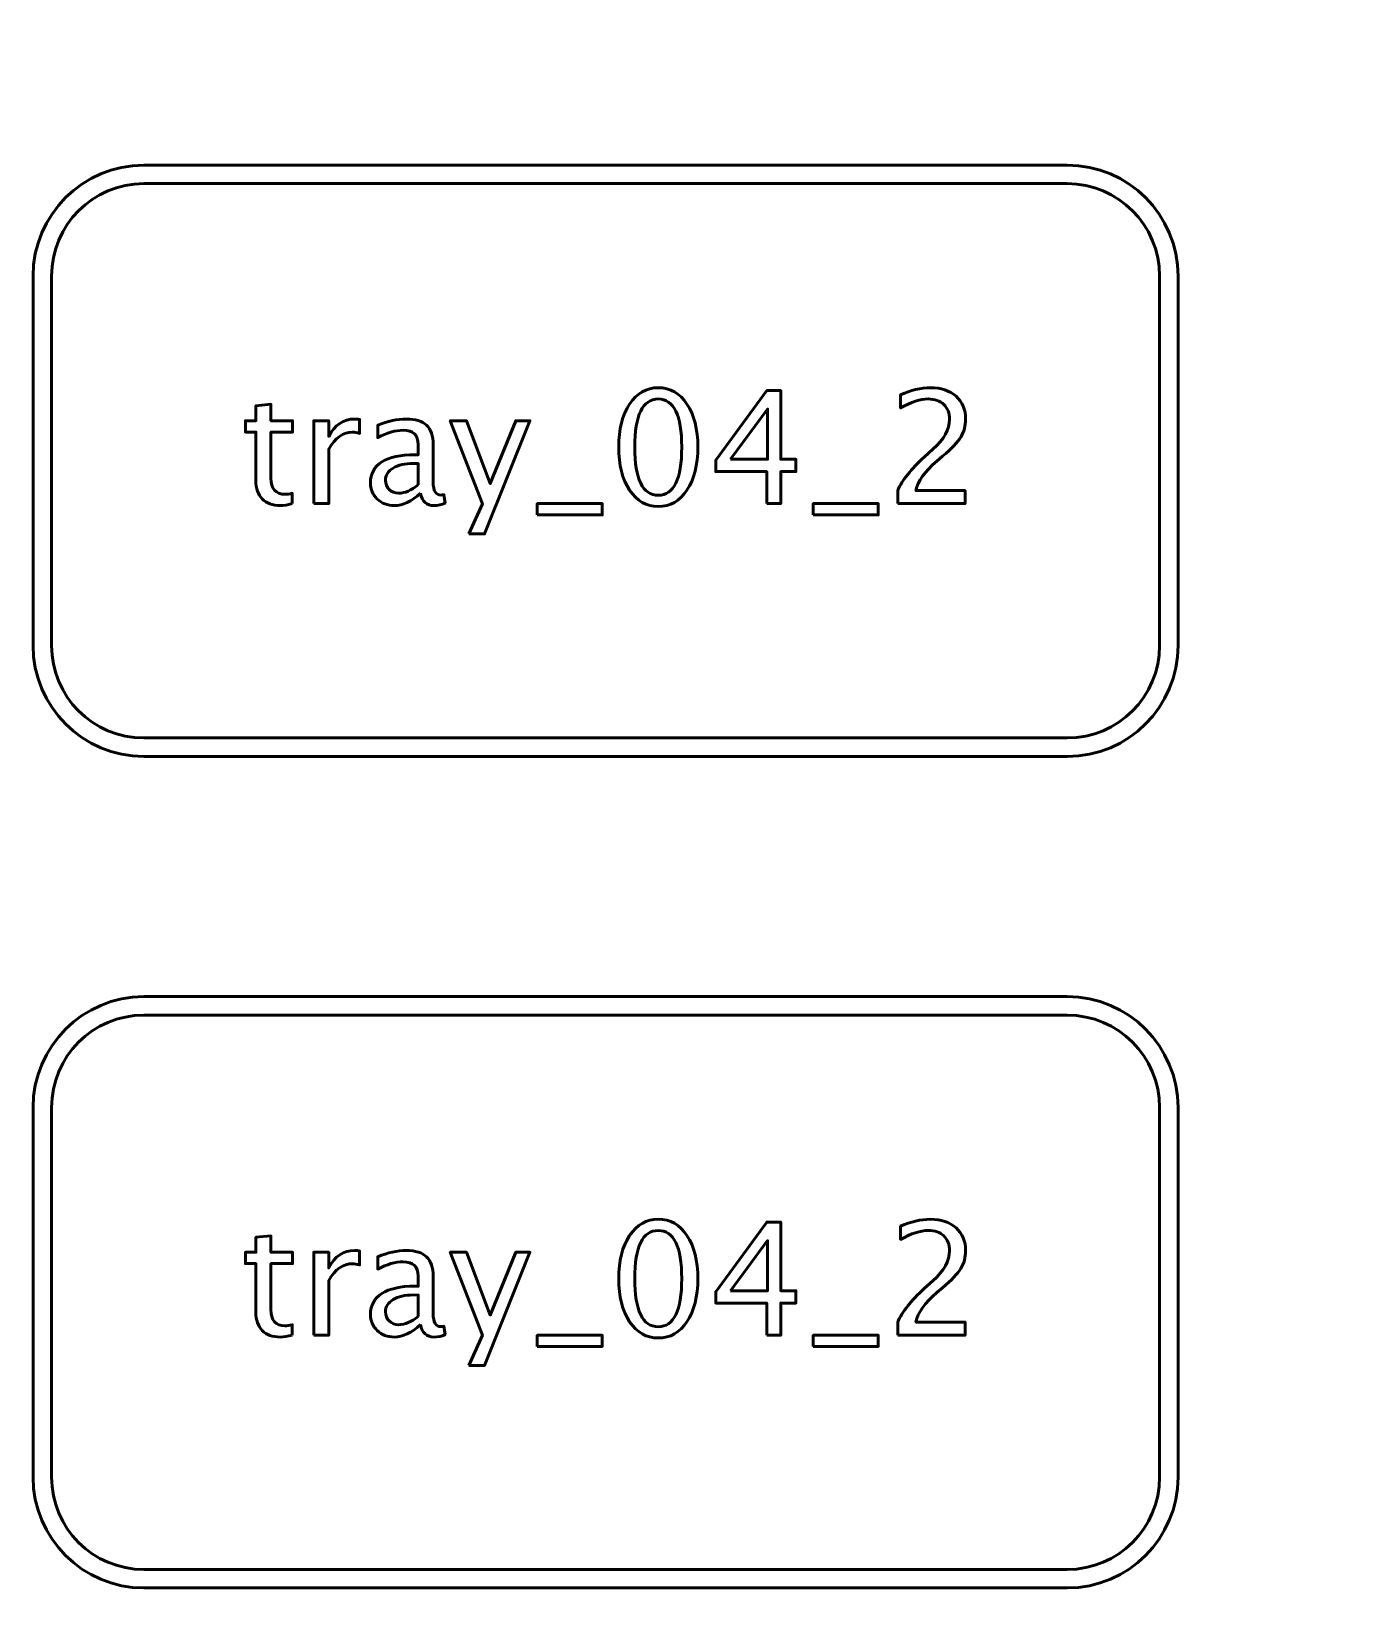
# Model space of a CAD drawing. Header units: centimetres. Extents: x -10.4 to 10.4, y -14.9 to 14.9.
# Drawn here: x -6.86 to 0.3, y 0.16 to 8.7 of the extents above; entities that cross this region are included whole.
import ezdxf

# ---------------------------------------------------------------- set-up
doc = ezdxf.new("R2010")
doc.units = ezdxf.units.CM
doc.header["$MEASUREMENT"] = 0
doc.layers.add('Layer 1', color=7, linetype='Continuous')

msp = doc.modelspace()

# ---------------------------------------------------------------- linework, layer by layer
at = {"layer": 'Layer 1', "lineweight": 53}
for points in [[(-10.45, -14.45), (-10.45, -14.45), (-10.45, 14.45), (-10.45, 14.45), (-10.45, 14.45), (-10.45, 14.72614), (-10.22614, 14.95), (-9.95, 14.95), (-9.95, 14.95), (-9.95, 14.95), (9.95, 14.95), (9.95, 14.95), (9.95, 14.95), (10.22614, 14.95), (10.45, 14.72614), (10.45, 14.45), (10.45, 14.45), (10.45, 14.45), (10.45, -14.45), (10.45, -14.45), (10.45, -14.45), (10.45, -14.72614), (10.22614, -14.95), (9.95, -14.95), (9.95, -14.95), (9.95, -14.95), (-9.95, -14.95), (-9.95, -14.95), (-9.95, -14.95), (-10.22614, -14.95), (-10.45, -14.72614), (-10.45, -14.45)], [(-6.85, 5.375), (-6.85, 5.375), (-6.85, 7.375), (-6.85, 7.375), (-6.85, 7.375), (-6.85, 7.70637), (-6.58137, 7.975), (-6.25, 7.975), (-6.25, 7.975), (-6.25, 7.975), (-1.25, 7.975), (-1.25, 7.975), (-1.25, 7.975), (-0.91863, 7.975), (-0.65, 7.70637), (-0.65, 7.375), (-0.65, 7.375), (-0.65, 7.375), (-0.65, 5.375), (-0.65, 5.375), (-0.65, 5.375), (-0.65, 5.04363), (-0.91863, 4.775), (-1.25, 4.775), (-1.25, 4.775), (-1.25, 4.775), (-6.25, 4.775), (-6.25, 4.775), (-6.25, 4.775), (-6.58137, 4.775), (-6.85, 5.04363), (-6.85, 5.375)], [(-6.85, 0.875), (-6.85, 0.875), (-6.85, 2.875), (-6.85, 2.875), (-6.85, 2.875), (-6.85, 3.20637), (-6.58137, 3.475), (-6.25, 3.475), (-6.25, 3.475), (-6.25, 3.475), (-1.25, 3.475), (-1.25, 3.475), (-1.25, 3.475), (-0.91863, 3.475), (-0.65, 3.20637), (-0.65, 2.875), (-0.65, 2.875), (-0.65, 2.875), (-0.65, 0.875), (-0.65, 0.875), (-0.65, 0.875), (-0.65, 0.54363), (-0.91863, 0.275), (-1.25, 0.275), (-1.25, 0.275), (-1.25, 0.275), (-6.25, 0.275), (-6.25, 0.275), (-6.25, 0.275), (-6.58137, 0.275), (-6.85, 0.54363), (-6.85, 0.875)]]:
    msp.add_open_spline(points, degree=3, knots=[0, 0, 0, 0, 0.1111111, 0.1111111, 0.1111111, 0.1111111, 0.2222222, 0.2222222, 0.2222222, 0.2222222, 0.3333333, 0.3333333, 0.3333333, 0.3333333, 0.4444444, 0.4444444, 0.4444444, 0.4444444, 0.5555556, 0.5555556, 0.5555556, 0.5555556, 0.6666667, 0.6666667, 0.6666667, 0.6666667, 0.7777778, 0.7777778, 0.7777778, 0.7777778, 1, 1, 1, 1], dxfattribs=at)
at = {"layer": 'Layer 1', "color": 4, "lineweight": 53}
for points, knots in [([(-6.75, 5.375), (-6.75, 5.375), (-6.75, 7.375), (-6.75, 7.375), (-6.75, 7.375), (-6.75, 7.65114), (-6.52614, 7.875), (-6.25, 7.875), (-6.25, 7.875), (-6.25, 7.875), (-1.25, 7.875), (-1.25, 7.875), (-1.25, 7.875), (-0.97386, 7.875), (-0.75, 7.65114), (-0.75, 7.375), (-0.75, 7.375), (-0.75, 7.375), (-0.75, 5.375), (-0.75, 5.375), (-0.75, 5.375), (-0.75, 5.09886), (-0.97386, 4.875), (-1.25, 4.875), (-1.25, 4.875), (-1.25, 4.875), (-6.25, 4.875), (-6.25, 4.875), (-6.25, 4.875), (-6.52614, 4.875), (-6.75, 5.09886), (-6.75, 5.375)], [0, 0, 0, 0, 0.1111111, 0.1111111, 0.1111111, 0.1111111, 0.2222222, 0.2222222, 0.2222222, 0.2222222, 0.3333333, 0.3333333, 0.3333333, 0.3333333, 0.4444444, 0.4444444, 0.4444444, 0.4444444, 0.5555556, 0.5555556, 0.5555556, 0.5555556, 0.6666667, 0.6666667, 0.6666667, 0.6666667, 0.7777778, 0.7777778, 0.7777778, 0.7777778, 1, 1, 1, 1]), ([(-3.46446, 6.12777), (-3.52867, 6.12777), (-3.58046, 6.15726), (-3.61969, 6.21611), (-3.61969, 6.21611), (-3.65906, 6.27495), (-3.67867, 6.35256), (-3.67867, 6.44908), (-3.67867, 6.44908), (-3.67867, 6.5456), (-3.65906, 6.62321), (-3.61969, 6.68206), (-3.61969, 6.68206), (-3.58046, 6.7409), (-3.52867, 6.77039), (-3.46446, 6.77039), (-3.46446, 6.77039), (-3.39997, 6.77039), (-3.34819, 6.74104), (-3.30896, 6.68234), (-3.30896, 6.68234), (-3.26987, 6.62364), (-3.25025, 6.54588), (-3.25025, 6.44908), (-3.25025, 6.44908), (-3.25025, 6.35256), (-3.26987, 6.27495), (-3.30896, 6.21611), (-3.30896, 6.21611), (-3.34819, 6.15726), (-3.39997, 6.12777), (-3.46446, 6.12777)], [0, 0, 0, 0, 0.1111111, 0.1111111, 0.1111111, 0.1111111, 0.2222222, 0.2222222, 0.2222222, 0.2222222, 0.3333333, 0.3333333, 0.3333333, 0.3333333, 0.4444444, 0.4444444, 0.4444444, 0.4444444, 0.5555556, 0.5555556, 0.5555556, 0.5555556, 0.6666667, 0.6666667, 0.6666667, 0.6666667, 0.7777778, 0.7777778, 0.7777778, 0.7777778, 1, 1, 1, 1]), ([(-2.87744, 6.14301), (-2.87744, 6.14301), (-2.87744, 6.31658), (-2.87744, 6.31658), (-2.87744, 6.31658), (-2.87744, 6.31658), (-3.15345, 6.31658), (-3.15345, 6.31658), (-3.15345, 6.31658), (-3.15345, 6.31658), (-3.15345, 6.37838), (-3.15345, 6.37838), (-3.15345, 6.37838), (-3.15345, 6.37838), (-2.87744, 6.75515), (-2.87744, 6.75515), (-2.87744, 6.75515), (-2.87744, 6.75515), (-2.80124, 6.75515), (-2.80124, 6.75515), (-2.80124, 6.75515), (-2.80124, 6.75515), (-2.80124, 6.38346), (-2.80124, 6.38346), (-2.80124, 6.38346), (-2.80124, 6.38346), (-2.71911, 6.38346), (-2.71911, 6.38346), (-2.71911, 6.38346), (-2.71911, 6.38346), (-2.71911, 6.31658), (-2.71911, 6.31658), (-2.71911, 6.31658), (-2.71911, 6.31658), (-2.80124, 6.31658), (-2.80124, 6.31658), (-2.80124, 6.31658), (-2.80124, 6.31658), (-2.80124, 6.14301), (-2.80124, 6.14301), (-2.80124, 6.14301), (-2.80124, 6.14301), (-2.87744, 6.14301), (-2.87744, 6.14301)], [0, 0, 0, 0, 0.0833333, 0.0833333, 0.0833333, 0.0833333, 0.1666667, 0.1666667, 0.1666667, 0.1666667, 0.25, 0.25, 0.25, 0.25, 0.3333333, 0.3333333, 0.3333333, 0.3333333, 0.4166667, 0.4166667, 0.4166667, 0.4166667, 0.5, 0.5, 0.5, 0.5, 0.5833333, 0.5833333, 0.5833333, 0.5833333, 0.6666667, 0.6666667, 0.6666667, 0.6666667, 0.75, 0.75, 0.75, 0.75, 0.8333333, 0.8333333, 0.8333333, 0.8333333, 1, 1, 1, 1]), ([(-2.16764, 6.14301), (-2.16764, 6.14301), (-2.16764, 6.21413), (-2.16764, 6.21413), (-2.16764, 6.21413), (-2.14393, 6.26959), (-2.09609, 6.33012), (-2.02398, 6.39546), (-2.02398, 6.39546), (-2.02398, 6.39546), (-1.97742, 6.43723), (-1.97742, 6.43723), (-1.97742, 6.43723), (-1.91745, 6.4917), (-1.88739, 6.5456), (-1.88739, 6.59922), (-1.88739, 6.59922), (-1.88739, 6.63351), (-1.89769, 6.66033), (-1.91815, 6.67994), (-1.91815, 6.67994), (-1.93861, 6.69955), (-1.96698, 6.70943), (-2.00296, 6.70943), (-2.00296, 6.70943), (-2.04501, 6.70943), (-2.09482, 6.69335), (-2.1524, 6.66117), (-2.1524, 6.66117), (-2.1524, 6.66117), (-2.1524, 6.73229), (-2.1524, 6.73229), (-2.1524, 6.73229), (-2.09807, 6.75769), (-2.04402, 6.77039), (-1.99012, 6.77039), (-1.99012, 6.77039), (-1.93283, 6.77039), (-1.88682, 6.75501), (-1.85211, 6.72411), (-1.85211, 6.72411), (-1.81754, 6.6932), (-1.80018, 6.65228), (-1.80018, 6.6012), (-1.80018, 6.6012), (-1.80018, 6.56451), (-1.80893, 6.53191), (-1.82643, 6.50355), (-1.82643, 6.50355), (-1.84407, 6.47505), (-1.87666, 6.44061), (-1.9245, 6.39997), (-1.9245, 6.39997), (-1.9245, 6.39997), (-1.95597, 6.37316), (-1.95597, 6.37316), (-1.95597, 6.37316), (-2.02144, 6.31771), (-2.05926, 6.26465), (-2.06942, 6.21413), (-2.06942, 6.21413), (-2.06942, 6.21413), (-1.80272, 6.21413), (-1.80272, 6.21413), (-1.80272, 6.21413), (-1.80272, 6.21413), (-1.80272, 6.14301), (-1.80272, 6.14301), (-1.80272, 6.14301), (-1.80272, 6.14301), (-2.16764, 6.14301), (-2.16764, 6.14301)], [0, 0, 0, 0, 0.0526316, 0.0526316, 0.0526316, 0.0526316, 0.1052632, 0.1052632, 0.1052632, 0.1052632, 0.1578947, 0.1578947, 0.1578947, 0.1578947, 0.2105263, 0.2105263, 0.2105263, 0.2105263, 0.2631579, 0.2631579, 0.2631579, 0.2631579, 0.3157895, 0.3157895, 0.3157895, 0.3157895, 0.3684211, 0.3684211, 0.3684211, 0.3684211, 0.4210526, 0.4210526, 0.4210526, 0.4210526, 0.4736842, 0.4736842, 0.4736842, 0.4736842, 0.5263158, 0.5263158, 0.5263158, 0.5263158, 0.5789474, 0.5789474, 0.5789474, 0.5789474, 0.6315789, 0.6315789, 0.6315789, 0.6315789, 0.6842105, 0.6842105, 0.6842105, 0.6842105, 0.7368421, 0.7368421, 0.7368421, 0.7368421, 0.7894737, 0.7894737, 0.7894737, 0.7894737, 0.8421053, 0.8421053, 0.8421053, 0.8421053, 0.8947368, 0.8947368, 0.8947368, 0.8947368, 1, 1, 1, 1]), ([(-5.44638, 6.14315), (-5.4715, 6.13624), (-5.49337, 6.13285), (-5.51185, 6.13285), (-5.51185, 6.13285), (-5.55334, 6.13285), (-5.58566, 6.1447), (-5.6088, 6.16841), (-5.6088, 6.16841), (-5.63208, 6.19212), (-5.64365, 6.225), (-5.64365, 6.26719), (-5.64365, 6.26719), (-5.64365, 6.26719), (-5.64365, 6.53078), (-5.64365, 6.53078), (-5.64365, 6.53078), (-5.64365, 6.53078), (-5.69982, 6.53078), (-5.69982, 6.53078), (-5.69982, 6.53078), (-5.69982, 6.53078), (-5.69982, 6.59175), (-5.69982, 6.59175), (-5.69982, 6.59175), (-5.69982, 6.59175), (-5.64365, 6.59175), (-5.64365, 6.59175), (-5.64365, 6.59175), (-5.64365, 6.59175), (-5.64365, 6.67288), (-5.64365, 6.67288), (-5.64365, 6.67288), (-5.64365, 6.67288), (-5.56237, 6.68065), (-5.56237, 6.68065), (-5.56237, 6.68065), (-5.56237, 6.68065), (-5.56237, 6.59175), (-5.56237, 6.59175), (-5.56237, 6.59175), (-5.56237, 6.59175), (-5.44469, 6.59175), (-5.44469, 6.59175), (-5.44469, 6.59175), (-5.44469, 6.59175), (-5.44469, 6.53078), (-5.44469, 6.53078), (-5.44469, 6.53078), (-5.44469, 6.53078), (-5.56237, 6.53078), (-5.56237, 6.53078), (-5.56237, 6.53078), (-5.56237, 6.53078), (-5.56237, 6.28186), (-5.56237, 6.28186), (-5.56237, 6.28186), (-5.56237, 6.22316), (-5.53683, 6.19381), (-5.48589, 6.19381), (-5.48589, 6.19381), (-5.47502, 6.19381), (-5.4619, 6.19564), (-5.44638, 6.19917), (-5.44638, 6.19917), (-5.44638, 6.19917), (-5.44638, 6.14315), (-5.44638, 6.14315)], [0, 0, 0, 0, 0.0555556, 0.0555556, 0.0555556, 0.0555556, 0.1111111, 0.1111111, 0.1111111, 0.1111111, 0.1666667, 0.1666667, 0.1666667, 0.1666667, 0.2222222, 0.2222222, 0.2222222, 0.2222222, 0.2777778, 0.2777778, 0.2777778, 0.2777778, 0.3333333, 0.3333333, 0.3333333, 0.3333333, 0.3888889, 0.3888889, 0.3888889, 0.3888889, 0.4444444, 0.4444444, 0.4444444, 0.4444444, 0.5, 0.5, 0.5, 0.5, 0.5555556, 0.5555556, 0.5555556, 0.5555556, 0.6111111, 0.6111111, 0.6111111, 0.6111111, 0.6666667, 0.6666667, 0.6666667, 0.6666667, 0.7222222, 0.7222222, 0.7222222, 0.7222222, 0.7777778, 0.7777778, 0.7777778, 0.7777778, 0.8333333, 0.8333333, 0.8333333, 0.8333333, 0.8888889, 0.8888889, 0.8888889, 0.8888889, 1, 1, 1, 1]), ([(-3.4646, 6.18873), (-3.3798, 6.18873), (-3.33746, 6.27551), (-3.33746, 6.44908), (-3.33746, 6.44908), (-3.33746, 6.62265), (-3.3798, 6.70943), (-3.4646, 6.70943), (-3.4646, 6.70943), (-3.54913, 6.70943), (-3.59146, 6.62265), (-3.59146, 6.44908), (-3.59146, 6.44908), (-3.59146, 6.27551), (-3.54913, 6.18873), (-3.4646, 6.18873)], [0, 0, 0, 0, 0.2, 0.2, 0.2, 0.2, 0.4, 0.4, 0.4, 0.4, 0.6, 0.6, 0.6, 0.6, 1, 1, 1, 1]), ([(-5.33039, 6.14301), (-5.33039, 6.14301), (-5.33039, 6.59175), (-5.33039, 6.59175), (-5.33039, 6.59175), (-5.33039, 6.59175), (-5.24911, 6.59175), (-5.24911, 6.59175), (-5.24911, 6.59175), (-5.24911, 6.59175), (-5.24911, 6.50694), (-5.24911, 6.50694), (-5.24911, 6.50694), (-5.21679, 6.56973), (-5.16995, 6.60106), (-5.10842, 6.60106), (-5.10842, 6.60106), (-5.1001, 6.60106), (-5.09135, 6.60035), (-5.08232, 6.59894), (-5.08232, 6.59894), (-5.08232, 6.59894), (-5.08232, 6.52288), (-5.08232, 6.52288), (-5.08232, 6.52288), (-5.09643, 6.52754), (-5.10884, 6.52994), (-5.11957, 6.52994), (-5.11957, 6.52994), (-5.17122, 6.52994), (-5.2144, 6.49946), (-5.24911, 6.43836), (-5.24911, 6.43836), (-5.24911, 6.43836), (-5.24911, 6.14301), (-5.24911, 6.14301), (-5.24911, 6.14301), (-5.24911, 6.14301), (-5.33039, 6.14301), (-5.33039, 6.14301)], [0, 0, 0, 0, 0.0909091, 0.0909091, 0.0909091, 0.0909091, 0.1818182, 0.1818182, 0.1818182, 0.1818182, 0.2727273, 0.2727273, 0.2727273, 0.2727273, 0.3636364, 0.3636364, 0.3636364, 0.3636364, 0.4545455, 0.4545455, 0.4545455, 0.4545455, 0.5454545, 0.5454545, 0.5454545, 0.5454545, 0.6363636, 0.6363636, 0.6363636, 0.6363636, 0.7272727, 0.7272727, 0.7272727, 0.7272727, 0.8181818, 0.8181818, 0.8181818, 0.8181818, 1, 1, 1, 1]), ([(-4.75268, 6.20016), (-4.8015, 6.15529), (-4.84849, 6.13285), (-4.89365, 6.13285), (-4.89365, 6.13285), (-4.93076, 6.13285), (-4.96166, 6.14442), (-4.98608, 6.1677), (-4.98608, 6.1677), (-5.01063, 6.19099), (-5.02291, 6.22034), (-5.02291, 6.25576), (-5.02291, 6.25576), (-5.02291, 6.30472), (-5.0023, 6.3424), (-4.9611, 6.36865), (-4.9611, 6.36865), (-4.91989, 6.39489), (-4.86077, 6.40802), (-4.78372, 6.40802), (-4.78372, 6.40802), (-4.78372, 6.40802), (-4.76467, 6.40802), (-4.76467, 6.40802), (-4.76467, 6.40802), (-4.76467, 6.40802), (-4.76467, 6.46206), (-4.76467, 6.46206), (-4.76467, 6.46206), (-4.76467, 6.51413), (-4.79177, 6.5401), (-4.84609, 6.5401), (-4.84609, 6.5401), (-4.88814, 6.5401), (-4.93415, 6.52683), (-4.98396, 6.5003), (-4.98396, 6.5003), (-4.98396, 6.5003), (-4.98396, 6.56719), (-4.98396, 6.56719), (-4.98396, 6.56719), (-4.92921, 6.58977), (-4.87756, 6.60106), (-4.82916, 6.60106), (-4.82916, 6.60106), (-4.77935, 6.60106), (-4.74252, 6.58977), (-4.71895, 6.56705), (-4.71895, 6.56705), (-4.69525, 6.54433), (-4.68339, 6.50934), (-4.68339, 6.46206), (-4.68339, 6.46206), (-4.68339, 6.46206), (-4.68339, 6.25929), (-4.68339, 6.25929), (-4.68339, 6.25929), (-4.68339, 6.21286), (-4.66914, 6.18958), (-4.64049, 6.18958), (-4.64049, 6.18958), (-4.63697, 6.18958), (-4.63174, 6.19014), (-4.62483, 6.19127), (-4.62483, 6.19127), (-4.62483, 6.19127), (-4.61904, 6.14611), (-4.61904, 6.14611), (-4.61904, 6.14611), (-4.63753, 6.13722), (-4.65785, 6.13285), (-4.68015, 6.13285), (-4.68015, 6.13285), (-4.71811, 6.13285), (-4.74224, 6.15529), (-4.75268, 6.20016)], [0, 0, 0, 0, 0.05, 0.05, 0.05, 0.05, 0.1, 0.1, 0.1, 0.1, 0.15, 0.15, 0.15, 0.15, 0.2, 0.2, 0.2, 0.2, 0.25, 0.25, 0.25, 0.25, 0.3, 0.3, 0.3, 0.3, 0.35, 0.35, 0.35, 0.35, 0.4, 0.4, 0.4, 0.4, 0.45, 0.45, 0.45, 0.45, 0.5, 0.5, 0.5, 0.5, 0.55, 0.55, 0.55, 0.55, 0.6, 0.6, 0.6, 0.6, 0.65, 0.65, 0.65, 0.65, 0.7, 0.7, 0.7, 0.7, 0.75, 0.75, 0.75, 0.75, 0.8, 0.8, 0.8, 0.8, 0.85, 0.85, 0.85, 0.85, 0.9, 0.9, 0.9, 0.9, 1, 1, 1, 1]), ([(-4.48993, 5.9796), (-4.48993, 5.9796), (-4.41712, 6.14245), (-4.41712, 6.14245), (-4.41712, 6.14245), (-4.41712, 6.14245), (-4.59097, 6.59175), (-4.59097, 6.59175), (-4.59097, 6.59175), (-4.59097, 6.59175), (-4.50376, 6.59175), (-4.50376, 6.59175), (-4.50376, 6.59175), (-4.50376, 6.59175), (-4.3745, 6.25195), (-4.3745, 6.25195), (-4.3745, 6.25195), (-4.3745, 6.25195), (-4.23664, 6.59175), (-4.23664, 6.59175), (-4.23664, 6.59175), (-4.23664, 6.59175), (-4.16001, 6.59175), (-4.16001, 6.59175), (-4.16001, 6.59175), (-4.16001, 6.59175), (-4.40526, 5.9796), (-4.40526, 5.9796), (-4.40526, 5.9796), (-4.40526, 5.9796), (-4.48993, 5.9796), (-4.48993, 5.9796)], [0, 0, 0, 0, 0.1111111, 0.1111111, 0.1111111, 0.1111111, 0.2222222, 0.2222222, 0.2222222, 0.2222222, 0.3333333, 0.3333333, 0.3333333, 0.3333333, 0.4444444, 0.4444444, 0.4444444, 0.4444444, 0.5555556, 0.5555556, 0.5555556, 0.5555556, 0.6666667, 0.6666667, 0.6666667, 0.6666667, 0.7777778, 0.7777778, 0.7777778, 0.7777778, 1, 1, 1, 1]), ([(-3.07316, 6.38346), (-3.07316, 6.38346), (-2.87236, 6.38346), (-2.87236, 6.38346), (-2.87236, 6.38346), (-2.87236, 6.38346), (-2.87236, 6.65468), (-2.87236, 6.65468), (-2.87236, 6.65468), (-2.87236, 6.65468), (-3.07316, 6.38346), (-3.07316, 6.38346)], [0, 0, 0, 0, 0.25, 0.25, 0.25, 0.25, 0.5, 0.5, 0.5, 0.5, 1, 1, 1, 1]), ([(-4.76467, 6.24447), (-4.76467, 6.24447), (-4.76467, 6.35976), (-4.76467, 6.35976), (-4.76467, 6.35976), (-4.76467, 6.35976), (-4.79078, 6.3606), (-4.79078, 6.3606), (-4.79078, 6.3606), (-4.83593, 6.3606), (-4.87234, 6.35228), (-4.90014, 6.33563), (-4.90014, 6.33563), (-4.9278, 6.31884), (-4.94163, 6.29668), (-4.94163, 6.26902), (-4.94163, 6.26902), (-4.94163, 6.24969), (-4.93471, 6.23332), (-4.92102, 6.21992), (-4.92102, 6.21992), (-4.90719, 6.20651), (-4.8904, 6.19974), (-4.87051, 6.19974), (-4.87051, 6.19974), (-4.83664, 6.19974), (-4.80136, 6.21469), (-4.76467, 6.24447)], [0, 0, 0, 0, 0.125, 0.125, 0.125, 0.125, 0.25, 0.25, 0.25, 0.25, 0.375, 0.375, 0.375, 0.375, 0.5, 0.5, 0.5, 0.5, 0.625, 0.625, 0.625, 0.625, 0.75, 0.75, 0.75, 0.75, 1, 1, 1, 1]), ([(-4.11979, 6.08205), (-4.11979, 6.08205), (-4.11979, 6.14301), (-4.11979, 6.14301), (-4.11979, 6.14301), (-4.11979, 6.14301), (-3.76758, 6.14301), (-3.76758, 6.14301), (-3.76758, 6.14301), (-3.76758, 6.14301), (-3.76758, 6.08205), (-3.76758, 6.08205), (-3.76758, 6.08205), (-3.76758, 6.08205), (-4.11979, 6.08205), (-4.11979, 6.08205)], [0, 0, 0, 0, 0.2, 0.2, 0.2, 0.2, 0.4, 0.4, 0.4, 0.4, 0.6, 0.6, 0.6, 0.6, 1, 1, 1, 1]), ([(-2.62569, 6.08205), (-2.62569, 6.08205), (-2.62569, 6.14301), (-2.62569, 6.14301), (-2.62569, 6.14301), (-2.62569, 6.14301), (-2.27348, 6.14301), (-2.27348, 6.14301), (-2.27348, 6.14301), (-2.27348, 6.14301), (-2.27348, 6.08205), (-2.27348, 6.08205), (-2.27348, 6.08205), (-2.27348, 6.08205), (-2.62569, 6.08205), (-2.62569, 6.08205)], [0, 0, 0, 0, 0.2, 0.2, 0.2, 0.2, 0.4, 0.4, 0.4, 0.4, 0.6, 0.6, 0.6, 0.6, 1, 1, 1, 1]), ([(-6.75, 0.875), (-6.75, 0.875), (-6.75, 2.875), (-6.75, 2.875), (-6.75, 2.875), (-6.75, 3.15114), (-6.52614, 3.375), (-6.25, 3.375), (-6.25, 3.375), (-6.25, 3.375), (-1.25, 3.375), (-1.25, 3.375), (-1.25, 3.375), (-0.97386, 3.375), (-0.75, 3.15114), (-0.75, 2.875), (-0.75, 2.875), (-0.75, 2.875), (-0.75, 0.875), (-0.75, 0.875), (-0.75, 0.875), (-0.75, 0.59886), (-0.97386, 0.375), (-1.25, 0.375), (-1.25, 0.375), (-1.25, 0.375), (-6.25, 0.375), (-6.25, 0.375), (-6.25, 0.375), (-6.52614, 0.375), (-6.75, 0.59886), (-6.75, 0.875)], [0, 0, 0, 0, 0.1111111, 0.1111111, 0.1111111, 0.1111111, 0.2222222, 0.2222222, 0.2222222, 0.2222222, 0.3333333, 0.3333333, 0.3333333, 0.3333333, 0.4444444, 0.4444444, 0.4444444, 0.4444444, 0.5555556, 0.5555556, 0.5555556, 0.5555556, 0.6666667, 0.6666667, 0.6666667, 0.6666667, 0.7777778, 0.7777778, 0.7777778, 0.7777778, 1, 1, 1, 1]), ([(-3.46446, 1.62777), (-3.52867, 1.62777), (-3.58046, 1.65726), (-3.61969, 1.71611), (-3.61969, 1.71611), (-3.65906, 1.77495), (-3.67867, 1.85256), (-3.67867, 1.94908), (-3.67867, 1.94908), (-3.67867, 2.0456), (-3.65906, 2.12321), (-3.61969, 2.18206), (-3.61969, 2.18206), (-3.58046, 2.2409), (-3.52867, 2.27039), (-3.46446, 2.27039), (-3.46446, 2.27039), (-3.39997, 2.27039), (-3.34819, 2.24104), (-3.30896, 2.18234), (-3.30896, 2.18234), (-3.26987, 2.12364), (-3.25025, 2.04588), (-3.25025, 1.94908), (-3.25025, 1.94908), (-3.25025, 1.85256), (-3.26987, 1.77495), (-3.30896, 1.71611), (-3.30896, 1.71611), (-3.34819, 1.65726), (-3.39997, 1.62777), (-3.46446, 1.62777)], [0, 0, 0, 0, 0.1111111, 0.1111111, 0.1111111, 0.1111111, 0.2222222, 0.2222222, 0.2222222, 0.2222222, 0.3333333, 0.3333333, 0.3333333, 0.3333333, 0.4444444, 0.4444444, 0.4444444, 0.4444444, 0.5555556, 0.5555556, 0.5555556, 0.5555556, 0.6666667, 0.6666667, 0.6666667, 0.6666667, 0.7777778, 0.7777778, 0.7777778, 0.7777778, 1, 1, 1, 1]), ([(-2.87744, 1.64301), (-2.87744, 1.64301), (-2.87744, 1.81658), (-2.87744, 1.81658), (-2.87744, 1.81658), (-2.87744, 1.81658), (-3.15345, 1.81658), (-3.15345, 1.81658), (-3.15345, 1.81658), (-3.15345, 1.81658), (-3.15345, 1.87838), (-3.15345, 1.87838), (-3.15345, 1.87838), (-3.15345, 1.87838), (-2.87744, 2.25515), (-2.87744, 2.25515), (-2.87744, 2.25515), (-2.87744, 2.25515), (-2.80124, 2.25515), (-2.80124, 2.25515), (-2.80124, 2.25515), (-2.80124, 2.25515), (-2.80124, 1.88346), (-2.80124, 1.88346), (-2.80124, 1.88346), (-2.80124, 1.88346), (-2.71911, 1.88346), (-2.71911, 1.88346), (-2.71911, 1.88346), (-2.71911, 1.88346), (-2.71911, 1.81658), (-2.71911, 1.81658), (-2.71911, 1.81658), (-2.71911, 1.81658), (-2.80124, 1.81658), (-2.80124, 1.81658), (-2.80124, 1.81658), (-2.80124, 1.81658), (-2.80124, 1.64301), (-2.80124, 1.64301), (-2.80124, 1.64301), (-2.80124, 1.64301), (-2.87744, 1.64301), (-2.87744, 1.64301)], [0, 0, 0, 0, 0.0833333, 0.0833333, 0.0833333, 0.0833333, 0.1666667, 0.1666667, 0.1666667, 0.1666667, 0.25, 0.25, 0.25, 0.25, 0.3333333, 0.3333333, 0.3333333, 0.3333333, 0.4166667, 0.4166667, 0.4166667, 0.4166667, 0.5, 0.5, 0.5, 0.5, 0.5833333, 0.5833333, 0.5833333, 0.5833333, 0.6666667, 0.6666667, 0.6666667, 0.6666667, 0.75, 0.75, 0.75, 0.75, 0.8333333, 0.8333333, 0.8333333, 0.8333333, 1, 1, 1, 1]), ([(-2.16764, 1.64301), (-2.16764, 1.64301), (-2.16764, 1.71413), (-2.16764, 1.71413), (-2.16764, 1.71413), (-2.14393, 1.76959), (-2.09609, 1.83012), (-2.02398, 1.89546), (-2.02398, 1.89546), (-2.02398, 1.89546), (-1.97742, 1.93723), (-1.97742, 1.93723), (-1.97742, 1.93723), (-1.91745, 1.9917), (-1.88739, 2.0456), (-1.88739, 2.09922), (-1.88739, 2.09922), (-1.88739, 2.13351), (-1.89769, 2.16033), (-1.91815, 2.17994), (-1.91815, 2.17994), (-1.93861, 2.19955), (-1.96698, 2.20943), (-2.00296, 2.20943), (-2.00296, 2.20943), (-2.04501, 2.20943), (-2.09482, 2.19335), (-2.1524, 2.16117), (-2.1524, 2.16117), (-2.1524, 2.16117), (-2.1524, 2.23229), (-2.1524, 2.23229), (-2.1524, 2.23229), (-2.09807, 2.25769), (-2.04402, 2.27039), (-1.99012, 2.27039), (-1.99012, 2.27039), (-1.93283, 2.27039), (-1.88682, 2.25501), (-1.85211, 2.22411), (-1.85211, 2.22411), (-1.81754, 2.1932), (-1.80018, 2.15228), (-1.80018, 2.1012), (-1.80018, 2.1012), (-1.80018, 2.06451), (-1.80893, 2.03191), (-1.82643, 2.00355), (-1.82643, 2.00355), (-1.84407, 1.97505), (-1.87666, 1.94061), (-1.9245, 1.89997), (-1.9245, 1.89997), (-1.9245, 1.89997), (-1.95597, 1.87316), (-1.95597, 1.87316), (-1.95597, 1.87316), (-2.02144, 1.81771), (-2.05926, 1.76465), (-2.06942, 1.71413), (-2.06942, 1.71413), (-2.06942, 1.71413), (-1.80272, 1.71413), (-1.80272, 1.71413), (-1.80272, 1.71413), (-1.80272, 1.71413), (-1.80272, 1.64301), (-1.80272, 1.64301), (-1.80272, 1.64301), (-1.80272, 1.64301), (-2.16764, 1.64301), (-2.16764, 1.64301)], [0, 0, 0, 0, 0.0526316, 0.0526316, 0.0526316, 0.0526316, 0.1052632, 0.1052632, 0.1052632, 0.1052632, 0.1578947, 0.1578947, 0.1578947, 0.1578947, 0.2105263, 0.2105263, 0.2105263, 0.2105263, 0.2631579, 0.2631579, 0.2631579, 0.2631579, 0.3157895, 0.3157895, 0.3157895, 0.3157895, 0.3684211, 0.3684211, 0.3684211, 0.3684211, 0.4210526, 0.4210526, 0.4210526, 0.4210526, 0.4736842, 0.4736842, 0.4736842, 0.4736842, 0.5263158, 0.5263158, 0.5263158, 0.5263158, 0.5789474, 0.5789474, 0.5789474, 0.5789474, 0.6315789, 0.6315789, 0.6315789, 0.6315789, 0.6842105, 0.6842105, 0.6842105, 0.6842105, 0.7368421, 0.7368421, 0.7368421, 0.7368421, 0.7894737, 0.7894737, 0.7894737, 0.7894737, 0.8421053, 0.8421053, 0.8421053, 0.8421053, 0.8947368, 0.8947368, 0.8947368, 0.8947368, 1, 1, 1, 1]), ([(-5.44638, 1.64315), (-5.4715, 1.63624), (-5.49337, 1.63285), (-5.51185, 1.63285), (-5.51185, 1.63285), (-5.55334, 1.63285), (-5.58566, 1.6447), (-5.6088, 1.66841), (-5.6088, 1.66841), (-5.63208, 1.69212), (-5.64365, 1.725), (-5.64365, 1.76719), (-5.64365, 1.76719), (-5.64365, 1.76719), (-5.64365, 2.03078), (-5.64365, 2.03078), (-5.64365, 2.03078), (-5.64365, 2.03078), (-5.69982, 2.03078), (-5.69982, 2.03078), (-5.69982, 2.03078), (-5.69982, 2.03078), (-5.69982, 2.09175), (-5.69982, 2.09175), (-5.69982, 2.09175), (-5.69982, 2.09175), (-5.64365, 2.09175), (-5.64365, 2.09175), (-5.64365, 2.09175), (-5.64365, 2.09175), (-5.64365, 2.17288), (-5.64365, 2.17288), (-5.64365, 2.17288), (-5.64365, 2.17288), (-5.56237, 2.18065), (-5.56237, 2.18065), (-5.56237, 2.18065), (-5.56237, 2.18065), (-5.56237, 2.09175), (-5.56237, 2.09175), (-5.56237, 2.09175), (-5.56237, 2.09175), (-5.44469, 2.09175), (-5.44469, 2.09175), (-5.44469, 2.09175), (-5.44469, 2.09175), (-5.44469, 2.03078), (-5.44469, 2.03078), (-5.44469, 2.03078), (-5.44469, 2.03078), (-5.56237, 2.03078), (-5.56237, 2.03078), (-5.56237, 2.03078), (-5.56237, 2.03078), (-5.56237, 1.78186), (-5.56237, 1.78186), (-5.56237, 1.78186), (-5.56237, 1.72316), (-5.53683, 1.69381), (-5.48589, 1.69381), (-5.48589, 1.69381), (-5.47502, 1.69381), (-5.4619, 1.69564), (-5.44638, 1.69917), (-5.44638, 1.69917), (-5.44638, 1.69917), (-5.44638, 1.64315), (-5.44638, 1.64315)], [0, 0, 0, 0, 0.0555556, 0.0555556, 0.0555556, 0.0555556, 0.1111111, 0.1111111, 0.1111111, 0.1111111, 0.1666667, 0.1666667, 0.1666667, 0.1666667, 0.2222222, 0.2222222, 0.2222222, 0.2222222, 0.2777778, 0.2777778, 0.2777778, 0.2777778, 0.3333333, 0.3333333, 0.3333333, 0.3333333, 0.3888889, 0.3888889, 0.3888889, 0.3888889, 0.4444444, 0.4444444, 0.4444444, 0.4444444, 0.5, 0.5, 0.5, 0.5, 0.5555556, 0.5555556, 0.5555556, 0.5555556, 0.6111111, 0.6111111, 0.6111111, 0.6111111, 0.6666667, 0.6666667, 0.6666667, 0.6666667, 0.7222222, 0.7222222, 0.7222222, 0.7222222, 0.7777778, 0.7777778, 0.7777778, 0.7777778, 0.8333333, 0.8333333, 0.8333333, 0.8333333, 0.8888889, 0.8888889, 0.8888889, 0.8888889, 1, 1, 1, 1]), ([(-3.4646, 1.68873), (-3.3798, 1.68873), (-3.33746, 1.77551), (-3.33746, 1.94908), (-3.33746, 1.94908), (-3.33746, 2.12265), (-3.3798, 2.20943), (-3.4646, 2.20943), (-3.4646, 2.20943), (-3.54913, 2.20943), (-3.59146, 2.12265), (-3.59146, 1.94908), (-3.59146, 1.94908), (-3.59146, 1.77551), (-3.54913, 1.68873), (-3.4646, 1.68873)], [0, 0, 0, 0, 0.2, 0.2, 0.2, 0.2, 0.4, 0.4, 0.4, 0.4, 0.6, 0.6, 0.6, 0.6, 1, 1, 1, 1]), ([(-3.07316, 1.88346), (-3.07316, 1.88346), (-2.87236, 1.88346), (-2.87236, 1.88346), (-2.87236, 1.88346), (-2.87236, 1.88346), (-2.87236, 2.15468), (-2.87236, 2.15468), (-2.87236, 2.15468), (-2.87236, 2.15468), (-3.07316, 1.88346), (-3.07316, 1.88346)], [0, 0, 0, 0, 0.25, 0.25, 0.25, 0.25, 0.5, 0.5, 0.5, 0.5, 1, 1, 1, 1]), ([(-5.33039, 1.64301), (-5.33039, 1.64301), (-5.33039, 2.09175), (-5.33039, 2.09175), (-5.33039, 2.09175), (-5.33039, 2.09175), (-5.24911, 2.09175), (-5.24911, 2.09175), (-5.24911, 2.09175), (-5.24911, 2.09175), (-5.24911, 2.00694), (-5.24911, 2.00694), (-5.24911, 2.00694), (-5.21679, 2.06973), (-5.16995, 2.10106), (-5.10842, 2.10106), (-5.10842, 2.10106), (-5.1001, 2.10106), (-5.09135, 2.10035), (-5.08232, 2.09894), (-5.08232, 2.09894), (-5.08232, 2.09894), (-5.08232, 2.02288), (-5.08232, 2.02288), (-5.08232, 2.02288), (-5.09643, 2.02754), (-5.10884, 2.02994), (-5.11957, 2.02994), (-5.11957, 2.02994), (-5.17122, 2.02994), (-5.2144, 1.99946), (-5.24911, 1.93836), (-5.24911, 1.93836), (-5.24911, 1.93836), (-5.24911, 1.64301), (-5.24911, 1.64301), (-5.24911, 1.64301), (-5.24911, 1.64301), (-5.33039, 1.64301), (-5.33039, 1.64301)], [0, 0, 0, 0, 0.0909091, 0.0909091, 0.0909091, 0.0909091, 0.1818182, 0.1818182, 0.1818182, 0.1818182, 0.2727273, 0.2727273, 0.2727273, 0.2727273, 0.3636364, 0.3636364, 0.3636364, 0.3636364, 0.4545455, 0.4545455, 0.4545455, 0.4545455, 0.5454545, 0.5454545, 0.5454545, 0.5454545, 0.6363636, 0.6363636, 0.6363636, 0.6363636, 0.7272727, 0.7272727, 0.7272727, 0.7272727, 0.8181818, 0.8181818, 0.8181818, 0.8181818, 1, 1, 1, 1]), ([(-4.75268, 1.70016), (-4.8015, 1.65529), (-4.84849, 1.63285), (-4.89365, 1.63285), (-4.89365, 1.63285), (-4.93076, 1.63285), (-4.96166, 1.64442), (-4.98608, 1.6677), (-4.98608, 1.6677), (-5.01063, 1.69099), (-5.02291, 1.72034), (-5.02291, 1.75576), (-5.02291, 1.75576), (-5.02291, 1.80472), (-5.0023, 1.8424), (-4.9611, 1.86865), (-4.9611, 1.86865), (-4.91989, 1.89489), (-4.86077, 1.90802), (-4.78372, 1.90802), (-4.78372, 1.90802), (-4.78372, 1.90802), (-4.76467, 1.90802), (-4.76467, 1.90802), (-4.76467, 1.90802), (-4.76467, 1.90802), (-4.76467, 1.96206), (-4.76467, 1.96206), (-4.76467, 1.96206), (-4.76467, 2.01413), (-4.79177, 2.0401), (-4.84609, 2.0401), (-4.84609, 2.0401), (-4.88814, 2.0401), (-4.93415, 2.02683), (-4.98396, 2.0003), (-4.98396, 2.0003), (-4.98396, 2.0003), (-4.98396, 2.06719), (-4.98396, 2.06719), (-4.98396, 2.06719), (-4.92921, 2.08977), (-4.87756, 2.10106), (-4.82916, 2.10106), (-4.82916, 2.10106), (-4.77935, 2.10106), (-4.74252, 2.08977), (-4.71895, 2.06705), (-4.71895, 2.06705), (-4.69525, 2.04433), (-4.68339, 2.00934), (-4.68339, 1.96206), (-4.68339, 1.96206), (-4.68339, 1.96206), (-4.68339, 1.75929), (-4.68339, 1.75929), (-4.68339, 1.75929), (-4.68339, 1.71286), (-4.66914, 1.68958), (-4.64049, 1.68958), (-4.64049, 1.68958), (-4.63697, 1.68958), (-4.63174, 1.69014), (-4.62483, 1.69127), (-4.62483, 1.69127), (-4.62483, 1.69127), (-4.61904, 1.64611), (-4.61904, 1.64611), (-4.61904, 1.64611), (-4.63753, 1.63722), (-4.65785, 1.63285), (-4.68015, 1.63285), (-4.68015, 1.63285), (-4.71811, 1.63285), (-4.74224, 1.65529), (-4.75268, 1.70016)], [0, 0, 0, 0, 0.05, 0.05, 0.05, 0.05, 0.1, 0.1, 0.1, 0.1, 0.15, 0.15, 0.15, 0.15, 0.2, 0.2, 0.2, 0.2, 0.25, 0.25, 0.25, 0.25, 0.3, 0.3, 0.3, 0.3, 0.35, 0.35, 0.35, 0.35, 0.4, 0.4, 0.4, 0.4, 0.45, 0.45, 0.45, 0.45, 0.5, 0.5, 0.5, 0.5, 0.55, 0.55, 0.55, 0.55, 0.6, 0.6, 0.6, 0.6, 0.65, 0.65, 0.65, 0.65, 0.7, 0.7, 0.7, 0.7, 0.75, 0.75, 0.75, 0.75, 0.8, 0.8, 0.8, 0.8, 0.85, 0.85, 0.85, 0.85, 0.9, 0.9, 0.9, 0.9, 1, 1, 1, 1]), ([(-4.48993, 1.4796), (-4.48993, 1.4796), (-4.41712, 1.64245), (-4.41712, 1.64245), (-4.41712, 1.64245), (-4.41712, 1.64245), (-4.59097, 2.09175), (-4.59097, 2.09175), (-4.59097, 2.09175), (-4.59097, 2.09175), (-4.50376, 2.09175), (-4.50376, 2.09175), (-4.50376, 2.09175), (-4.50376, 2.09175), (-4.3745, 1.75195), (-4.3745, 1.75195), (-4.3745, 1.75195), (-4.3745, 1.75195), (-4.23664, 2.09175), (-4.23664, 2.09175), (-4.23664, 2.09175), (-4.23664, 2.09175), (-4.16001, 2.09175), (-4.16001, 2.09175), (-4.16001, 2.09175), (-4.16001, 2.09175), (-4.40526, 1.4796), (-4.40526, 1.4796), (-4.40526, 1.4796), (-4.40526, 1.4796), (-4.48993, 1.4796), (-4.48993, 1.4796)], [0, 0, 0, 0, 0.1111111, 0.1111111, 0.1111111, 0.1111111, 0.2222222, 0.2222222, 0.2222222, 0.2222222, 0.3333333, 0.3333333, 0.3333333, 0.3333333, 0.4444444, 0.4444444, 0.4444444, 0.4444444, 0.5555556, 0.5555556, 0.5555556, 0.5555556, 0.6666667, 0.6666667, 0.6666667, 0.6666667, 0.7777778, 0.7777778, 0.7777778, 0.7777778, 1, 1, 1, 1]), ([(-4.76467, 1.74447), (-4.76467, 1.74447), (-4.76467, 1.85976), (-4.76467, 1.85976), (-4.76467, 1.85976), (-4.76467, 1.85976), (-4.79078, 1.8606), (-4.79078, 1.8606), (-4.79078, 1.8606), (-4.83593, 1.8606), (-4.87234, 1.85228), (-4.90014, 1.83563), (-4.90014, 1.83563), (-4.9278, 1.81884), (-4.94163, 1.79668), (-4.94163, 1.76902), (-4.94163, 1.76902), (-4.94163, 1.74969), (-4.93471, 1.73332), (-4.92102, 1.71992), (-4.92102, 1.71992), (-4.90719, 1.70651), (-4.8904, 1.69974), (-4.87051, 1.69974), (-4.87051, 1.69974), (-4.83664, 1.69974), (-4.80136, 1.71469), (-4.76467, 1.74447)], [0, 0, 0, 0, 0.125, 0.125, 0.125, 0.125, 0.25, 0.25, 0.25, 0.25, 0.375, 0.375, 0.375, 0.375, 0.5, 0.5, 0.5, 0.5, 0.625, 0.625, 0.625, 0.625, 0.75, 0.75, 0.75, 0.75, 1, 1, 1, 1]), ([(-4.11979, 1.58205), (-4.11979, 1.58205), (-4.11979, 1.64301), (-4.11979, 1.64301), (-4.11979, 1.64301), (-4.11979, 1.64301), (-3.76758, 1.64301), (-3.76758, 1.64301), (-3.76758, 1.64301), (-3.76758, 1.64301), (-3.76758, 1.58205), (-3.76758, 1.58205), (-3.76758, 1.58205), (-3.76758, 1.58205), (-4.11979, 1.58205), (-4.11979, 1.58205)], [0, 0, 0, 0, 0.2, 0.2, 0.2, 0.2, 0.4, 0.4, 0.4, 0.4, 0.6, 0.6, 0.6, 0.6, 1, 1, 1, 1]), ([(-2.62569, 1.58205), (-2.62569, 1.58205), (-2.62569, 1.64301), (-2.62569, 1.64301), (-2.62569, 1.64301), (-2.62569, 1.64301), (-2.27348, 1.64301), (-2.27348, 1.64301), (-2.27348, 1.64301), (-2.27348, 1.64301), (-2.27348, 1.58205), (-2.27348, 1.58205), (-2.27348, 1.58205), (-2.27348, 1.58205), (-2.62569, 1.58205), (-2.62569, 1.58205)], [0, 0, 0, 0, 0.2, 0.2, 0.2, 0.2, 0.4, 0.4, 0.4, 0.4, 0.6, 0.6, 0.6, 0.6, 1, 1, 1, 1])]:
    msp.add_open_spline(points, degree=3, knots=knots, dxfattribs=at)

doc.saveas('drawing.dxf')
